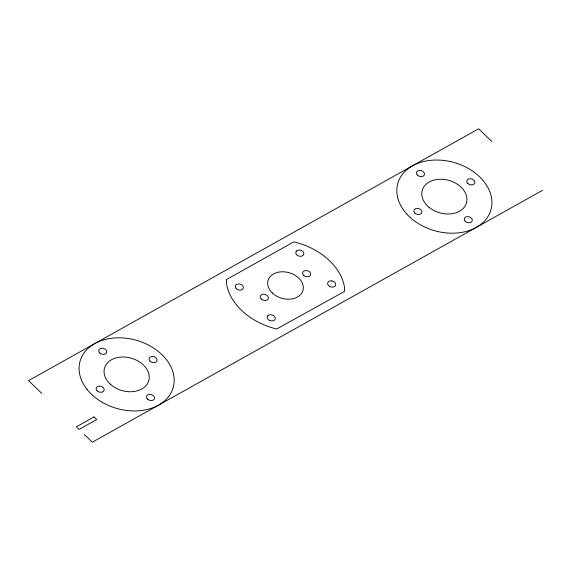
<?xml version="1.0" encoding="UTF-8"?>
<svg xmlns="http://www.w3.org/2000/svg" width="571" height="571" viewBox="0 0 571 571"><rect width="100%" height="100%" fill="white"/><g stroke="black" fill="none" stroke-linecap="round" stroke-linejoin="round"><path stroke-width="0.86" d="M542.45 190.379L92.324 442.204L84.351 434.51M491.909 141.572L478.676 128.796L28.55 380.621L41.783 393.405M226.501 279.526L226.416 283.152A60.512 44.331 15.8 0 0 276.678 329.003L344.506 291.396L344.584 287.848A60.512 44.331 15.8 0 0 294.322 241.997L293.722 241.911L226.501 279.526M296.406 251.09L295.949 251.761A4.118 3.012 15.8 0 0 298.062 255.737A4.118 3.012 15.8 0 0 303.194 255.28L303.644 254.609A4.118 3.012 15.8 0 0 301.531 250.633A4.118 3.012 15.8 0 0 296.406 251.09M267.806 315.72L267.356 316.391A4.118 3.012 15.8 0 0 269.469 320.367A4.118 3.012 15.8 0 0 274.594 319.91L275.051 319.239A4.118 3.012 15.8 0 0 272.938 315.263A4.118 3.012 15.8 0 0 267.806 315.72M94.029 416.937L76.378 426.808L79.091 429.428L96.742 419.549L94.029 416.937M331.879 280.946L330.83 280.875A4.118 3.012 15.8 0 0 327.647 283.723A4.118 3.012 15.8 0 0 331.473 287.02L332.522 287.085A4.118 3.012 15.8 0 0 335.705 284.244A4.118 3.012 15.8 0 0 331.879 280.946M87.177 389.579A48.414 35.466 15.8 0 0 169.373 395.596A48.414 35.466 15.8 0 0 123.343 337.968A48.414 35.466 15.8 0 0 87.177 389.579M110.353 384.219A22.997 16.845 15.8 0 0 148.346 381.863A22.997 16.845 15.8 0 0 121.202 357.061A22.997 16.845 15.8 0 0 110.353 384.219M150.109 361.243A4.118 3.012 15.8 0 0 156.961 360.993A4.118 3.012 15.8 0 0 152.264 356.461A4.118 3.012 15.8 0 0 150.109 361.243M147.546 399.15A4.118 3.012 15.8 0 0 154.398 398.901A4.118 3.012 15.8 0 0 149.702 394.368A4.118 3.012 15.8 0 0 147.546 399.15M99.718 352.964A4.118 3.012 15.8 0 0 106.563 352.714A4.118 3.012 15.8 0 0 101.866 348.182A4.118 3.012 15.8 0 0 99.718 352.964M97.156 390.871A4.118 3.012 15.8 0 0 104.001 390.621A4.118 3.012 15.8 0 0 99.304 386.089A4.118 3.012 15.8 0 0 97.156 390.871M406.738 213.968A48.414 35.466 15.8 0 0 488.391 215.831A48.414 35.466 15.8 0 0 437.978 160.051A48.414 35.466 15.8 0 0 406.738 213.968M429.192 207.409A22.997 16.845 15.8 0 0 466.457 203.019A22.997 16.845 15.8 0 0 437.457 179.43A22.997 16.845 15.8 0 0 429.192 207.409M465.279 221.391A4.118 3.012 15.8 0 0 472.131 221.141A4.118 3.012 15.8 0 0 467.435 216.609A4.118 3.012 15.8 0 0 465.279 221.391M467.842 183.484A4.118 3.012 15.8 0 0 474.694 183.234A4.118 3.012 15.8 0 0 469.997 178.702A4.118 3.012 15.8 0 0 467.842 183.484M417.451 175.204A4.118 3.012 15.8 0 0 424.303 174.954A4.118 3.012 15.8 0 0 419.606 170.422A4.118 3.012 15.8 0 0 417.451 175.204M414.889 213.111A4.118 3.012 15.8 0 0 421.741 212.862A4.118 3.012 15.8 0 0 417.044 208.329A4.118 3.012 15.8 0 0 414.889 213.111M236.258 288.633A4.118 3.012 15.8 0 0 243.139 288.512A4.118 3.012 15.8 0 0 238.571 283.908A4.118 3.012 15.8 0 0 236.258 288.633M272.26 292.909A18.158 13.297 15.8 0 0 302.473 291.795A18.158 13.297 15.8 0 0 281.767 271.796A18.158 13.297 15.8 0 0 272.26 292.909M261.282 299.047A4.161 3.048 15.8 0 0 268.213 298.797A4.161 3.048 15.8 0 0 263.459 294.208A4.161 3.048 15.8 0 0 261.282 299.047M303.679 275.329A4.118 3.012 15.8 0 0 310.531 275.079A4.118 3.012 15.8 0 0 305.835 270.54A4.118 3.012 15.8 0 0 303.679 275.329"/></g></svg>
